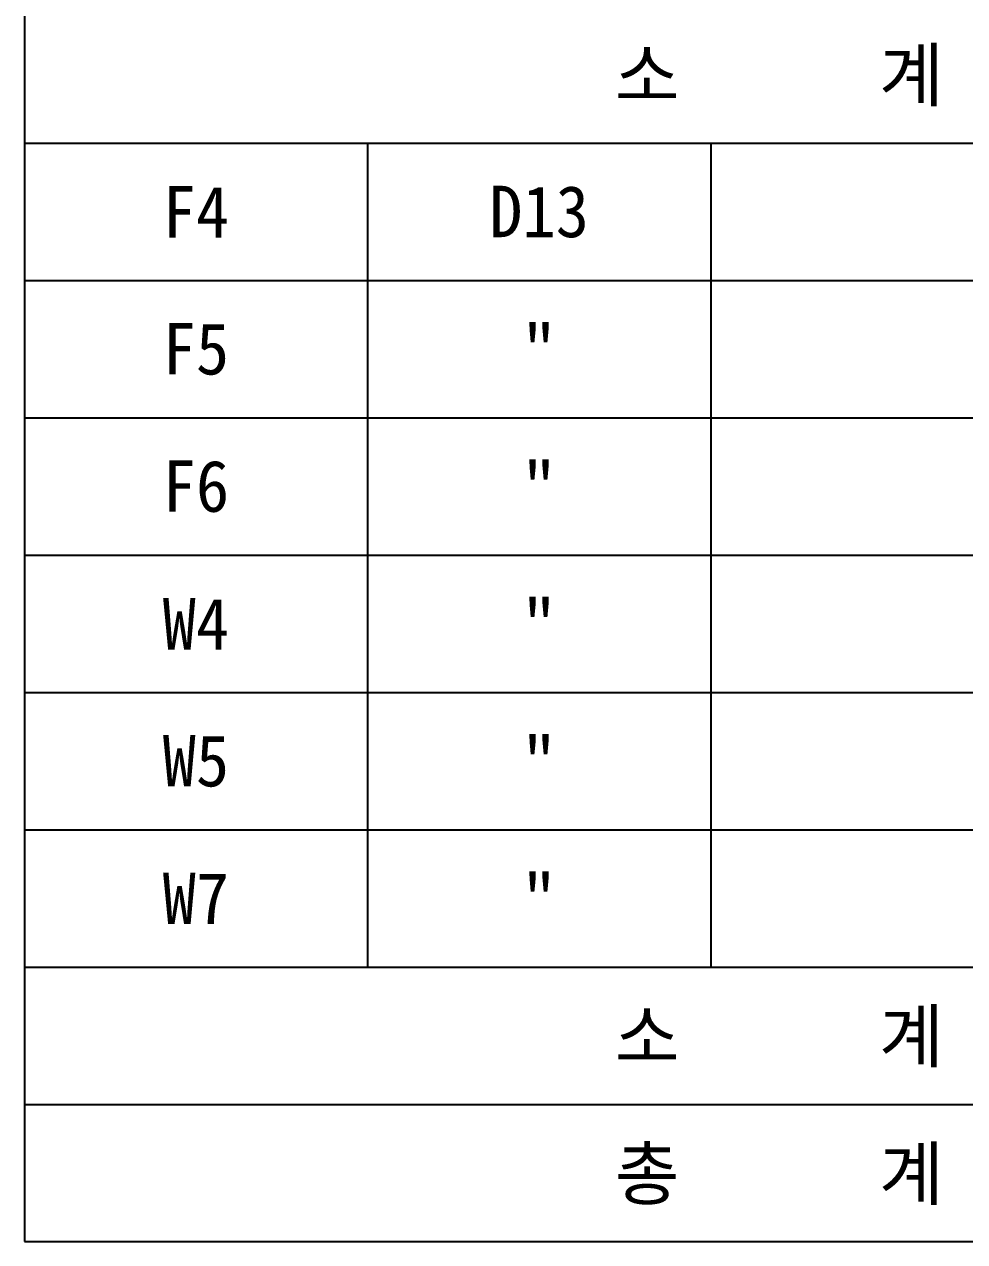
# Model space of a CAD drawing. Header units: millimetres. Extents: x 381 to 2337, y -50 to 586.
# Drawn here: x 2046.4 to 2101.2, y 54.2 to 125.2 of the extents above; entities that cross this region are included whole.
import ezdxf
from ezdxf.enums import TextEntityAlignment as Align

# ---------------------------------------------------------------- set-up
doc = ezdxf.new("R2010")
doc.units = ezdxf.units.MM
doc.header["$LTSCALE"] = 10
doc.styles.add('돋움체', font='DotumChe.ttf')

msp = doc.modelspace()

# ---------------------------------------------------------------- linework, layer by layer
at = {"color": 7}
for p, q in [((2046.398, 182.25), (2046.398, 54.25)), ((2046.398, 54.25), (2246.398, 54.25))]:
    msp.add_line(p, q, dxfattribs=at)
at = {"color": 1}
for p, q in [((2046.398, 118.25), (2246.398, 118.25)), ((2066.398, 118.25), (2066.398, 70.25)), ((2086.398, 118.25), (2086.398, 70.25)), ((2046.398, 110.25), (2246.398, 110.25)), ((2046.398, 102.25), (2246.398, 102.25)), ((2046.398, 94.25), (2246.398, 94.25)), ((2046.398, 86.25), (2246.398, 86.25)), ((2046.398, 78.25), (2246.398, 78.25)), ((2046.398, 70.25), (2246.398, 70.25)), ((2046.398, 62.25), (2246.398, 62.25))]:
    msp.add_line(p, q, dxfattribs=at)

# ---------------------------------------------------------------- texts
at = {"style": '돋움체'}
for s, p in [('소      계', (2090.398, 122.25)), ('F4', (2056.398, 114.25)), ('D13', (2076.398, 114.25)), ('"', (2076.398, 106.25)), ('F5', (2056.398, 106.25)), ('F6', (2056.398, 98.25)), ('"', (2076.398, 98.25)), ('W4', (2056.398, 90.25)), ('"', (2076.398, 90.25)), ('W5', (2056.398, 82.25)), ('"', (2076.398, 82.25)), ('W7', (2056.398, 74.25)), ('"', (2076.398, 74.25)), ('소      계', (2090.398, 66.25)), ('총      계', (2090.398, 58.25))]:
    msp.add_text(s, height=3, dxfattribs=at).set_placement(p, align=Align.MIDDLE)

doc.saveas('drawing.dxf')
